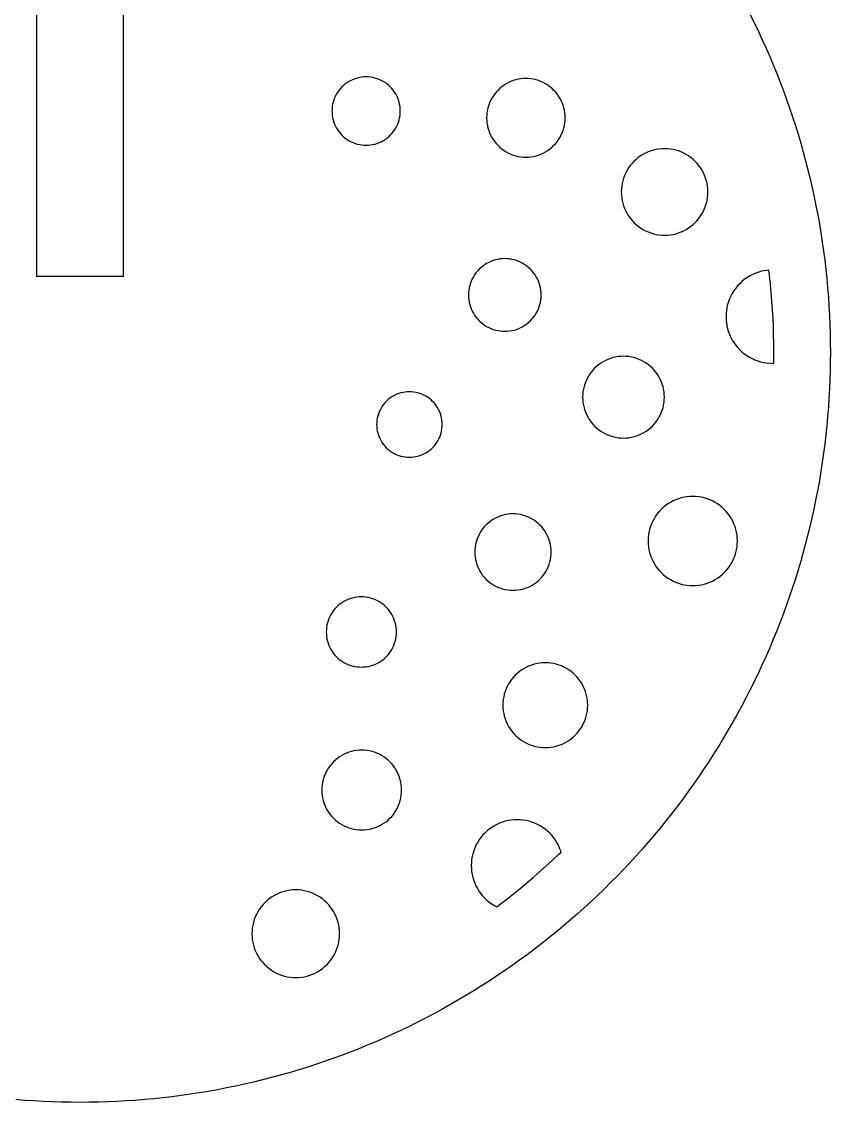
# Model space of a CAD drawing. Header units: millimetres. Extents: x -34 to 108, y -34 to 42.
# Drawn here: x -2.69 to 34.5, y -34.5 to 15.2 of the extents above; entities that cross this region are included whole.
import ezdxf

# ---------------------------------------------------------------- set-up
doc = ezdxf.new("R2010")
doc.units = ezdxf.units.MM
doc.layers.add('CUT', color=1, linetype='Continuous')

msp = doc.modelspace()

# ---------------------------------------------------------------- linework, layer by layer
at = {"layer": 'CUT'}
for points in [[(-2, 41.5), (-2, 3.5), (2, 3.5), (2, 41.5)], [(30.816, 15.512), (31.004, 15.132), (31.188, 14.751), (31.366, 14.367), (31.54, 13.981), (31.709, 13.593), (31.874, 13.203), (32.033, 12.81), (32.188, 12.416), (32.338, 12.02), (32.483, 11.623), (32.623, 11.223), (32.759, 10.822), (32.889, 10.419), (33.014, 10.015), (33.135, 9.609), (33.25, 9.202), (33.361, 8.793), (33.466, 8.383), (33.566, 7.972), (33.662, 7.559), (33.752, 7.145), (33.837, 6.731), (33.917, 6.315), (33.992, 5.898), (34.062, 5.481), (34.127, 5.062), (34.186, 4.643), (34.241, 4.223), (34.29, 3.803), (34.334, 3.382), (34.373, 2.96), (34.407, 2.538), (34.435, 2.116), (34.458, 1.693), (34.477, 1.27), (34.49, 0.847), (34.497, 0.423), (34.5, 0), (34.497, -0.423), (34.49, -0.847), (34.477, -1.27), (34.477, -1.27), (34.458, -1.693), (34.435, -2.116), (34.407, -2.538), (34.373, -2.96), (34.334, -3.382), (34.29, -3.803), (34.241, -4.223), (34.186, -4.643), (34.127, -5.062), (34.062, -5.481), (33.992, -5.898), (33.917, -6.315), (33.837, -6.731), (33.752, -7.145), (33.662, -7.559), (33.566, -7.972), (33.466, -8.383), (33.361, -8.793), (33.25, -9.202), (33.135, -9.609), (33.014, -10.015), (32.889, -10.419), (32.759, -10.822), (32.623, -11.223), (32.483, -11.623), (32.338, -12.02), (32.188, -12.416), (32.033, -12.81), (31.874, -13.203), (31.709, -13.593), (31.54, -13.981), (31.366, -14.367), (31.188, -14.751), (31.004, -15.132), (30.816, -15.512), (30.624, -15.889), (30.426, -16.263), (30.224, -16.635), (30.018, -17.005), (29.807, -17.372), (29.592, -17.737), (29.372, -18.098), (29.147, -18.457), (28.919, -18.814), (28.686, -19.167), (28.448, -19.518), (28.207, -19.865), (27.961, -20.21), (27.711, -20.552), (27.456, -20.89), (27.198, -21.225), (26.935, -21.558), (26.669, -21.887), (26.398, -22.212), (26.124, -22.534), (25.845, -22.853), (25.563, -23.169), (25.277, -23.481), (24.987, -23.789), (24.693, -24.094), (24.395, -24.395), (24.094, -24.693), (23.789, -24.987), (23.481, -25.277), (23.169, -25.563), (22.853, -25.845), (22.534, -26.124), (22.212, -26.398), (21.887, -26.669), (21.558, -26.935), (21.225, -27.198), (20.89, -27.456), (20.552, -27.711), (20.21, -27.961), (19.865, -28.207), (19.518, -28.448), (19.167, -28.686), (18.814, -28.919), (18.457, -29.147), (18.098, -29.372), (17.737, -29.592), (17.372, -29.807), (17.005, -30.018), (16.635, -30.224), (16.263, -30.426), (15.889, -30.624), (15.512, -30.816), (15.132, -31.004), (14.751, -31.188), (14.367, -31.366), (13.981, -31.54), (13.593, -31.709), (13.203, -31.874), (12.81, -32.033), (12.416, -32.188), (12.02, -32.338), (11.623, -32.483), (11.223, -32.623), (10.822, -32.759), (10.419, -32.889), (10.015, -33.014), (9.609, -33.135), (9.202, -33.25), (8.793, -33.361), (8.383, -33.466), (7.972, -33.566), (7.559, -33.662), (7.145, -33.752), (6.731, -33.837), (6.315, -33.917), (5.898, -33.992), (5.481, -34.062), (5.062, -34.127), (4.643, -34.186), (4.223, -34.241), (3.803, -34.29), (3.382, -34.334), (2.96, -34.373), (2.538, -34.407), (2.116, -34.435), (1.693, -34.458), (1.27, -34.477), (0.847, -34.49), (0.423, -34.497), (0, -34.5), (-0.423, -34.497), (-0.847, -34.49), (-1.27, -34.477), (-1.693, -34.458), (-2.116, -34.435), (-2.538, -34.407), (-2.96, -34.373)]]:
    msp.add_lwpolyline(points, dxfattribs=at)
for points in [[(14.641, 10.579), (14.671, 10.678), (14.694, 10.778), (14.711, 10.879), (14.721, 10.982), (14.724, 11.084), (14.721, 11.187), (14.711, 11.29), (14.694, 11.391), (14.671, 11.491), (14.641, 11.59), (14.605, 11.686), (14.562, 11.78), (14.514, 11.871), (14.459, 11.958), (14.399, 12.042), (14.334, 12.121), (14.264, 12.196), (14.189, 12.267), (14.109, 12.332), (14.026, 12.392), (13.938, 12.446), (13.847, 12.495), (13.754, 12.537), (13.657, 12.573), (13.559, 12.603), (13.459, 12.627), (13.357, 12.643), (13.255, 12.653), (13.152, 12.657), (13.049, 12.653), (12.947, 12.643), (12.845, 12.627), (12.745, 12.603), (12.647, 12.573), (12.55, 12.537), (12.457, 12.495), (12.366, 12.446), (12.278, 12.392), (12.195, 12.332), (12.115, 12.267), (12.04, 12.196), (11.97, 12.121), (11.905, 12.042), (11.845, 11.958), (11.79, 11.871), (11.742, 11.78), (11.699, 11.686), (11.663, 11.59), (11.633, 11.491), (11.61, 11.391), (11.593, 11.29), (11.583, 11.187), (11.58, 11.084), (11.583, 10.982), (11.593, 10.879), (11.61, 10.778), (11.633, 10.678), (11.663, 10.579), (11.699, 10.483), (11.742, 10.389), (11.79, 10.298), (11.845, 10.211), (11.905, 10.127), (11.97, 10.048), (12.04, 9.973), (12.115, 9.902), (12.195, 9.837), (12.278, 9.777), (12.366, 9.723), (12.457, 9.674), (12.55, 9.632), (12.647, 9.596), (12.745, 9.566), (12.845, 9.542), (12.947, 9.526), (13.049, 9.516), (13.152, 9.512), (13.255, 9.516), (13.357, 9.526), (13.459, 9.542), (13.559, 9.566), (13.657, 9.596), (13.754, 9.632), (13.847, 9.674), (13.938, 9.723), (14.026, 9.777), (14.109, 9.837), (14.189, 9.902), (14.264, 9.973), (14.334, 10.048), (14.399, 10.127), (14.459, 10.211), (14.514, 10.298), (14.562, 10.389), (14.605, 10.483), (14.641, 10.579)], [(22.166, 10.082), (22.207, 10.193), (22.242, 10.306), (22.268, 10.421), (22.288, 10.537), (22.299, 10.655), (22.303, 10.773), (22.299, 10.891), (22.288, 11.009), (22.268, 11.125), (22.242, 11.24), (22.207, 11.353), (22.166, 11.464), (22.117, 11.571), (22.061, 11.676), (21.999, 11.776), (21.93, 11.872), (21.855, 11.963), (21.774, 12.05), (21.688, 12.13), (21.597, 12.205), (21.501, 12.274), (21.4, 12.337), (21.296, 12.392), (21.189, 12.441), (21.078, 12.483), (20.965, 12.517), (20.85, 12.544), (20.733, 12.563), (20.616, 12.575), (20.498, 12.578), (20.38, 12.575), (20.262, 12.563), (20.145, 12.544), (20.03, 12.517), (19.917, 12.483), (19.807, 12.441), (19.699, 12.392), (19.595, 12.337), (19.495, 12.274), (19.399, 12.205), (19.307, 12.13), (19.221, 12.05), (19.14, 11.963), (19.065, 11.872), (18.996, 11.776), (18.934, 11.676), (18.878, 11.571), (18.83, 11.464), (18.788, 11.353), (18.754, 11.24), (18.727, 11.125), (18.708, 11.009), (18.696, 10.891), (18.692, 10.773), (18.696, 10.655), (18.708, 10.537), (18.727, 10.421), (18.754, 10.306), (18.788, 10.193), (18.83, 10.082), (18.878, 9.974), (18.934, 9.87), (18.996, 9.77), (19.065, 9.674), (19.14, 9.583), (19.221, 9.496), (19.307, 9.416), (19.399, 9.341), (19.495, 9.272), (19.595, 9.209), (19.699, 9.154), (19.807, 9.105), (19.917, 9.063), (20.03, 9.029), (20.145, 9.002), (20.262, 8.983), (20.38, 8.971), (20.498, 8.968), (20.616, 8.971), (20.733, 8.983), (20.85, 9.002), (20.965, 9.029), (21.078, 9.063), (21.189, 9.105), (21.296, 9.154), (21.4, 9.209), (21.501, 9.272), (21.597, 9.341), (21.688, 9.416), (21.774, 9.496), (21.855, 9.583), (21.93, 9.674), (21.999, 9.77), (22.061, 9.87), (22.117, 9.974), (22.166, 10.082)], [(28.714, 6.604), (28.76, 6.726), (28.798, 6.851), (28.828, 6.977), (28.849, 7.106), (28.862, 7.236), (28.866, 7.366), (28.862, 7.496), (28.849, 7.625), (28.828, 7.754), (28.798, 7.881), (28.76, 8.005), (28.714, 8.127), (28.661, 8.246), (28.599, 8.361), (28.531, 8.471), (28.455, 8.577), (28.372, 8.678), (28.283, 8.773), (28.188, 8.862), (28.087, 8.944), (27.982, 9.02), (27.871, 9.089), (27.756, 9.15), (27.638, 9.204), (27.516, 9.25), (27.391, 9.288), (27.264, 9.317), (27.136, 9.338), (27.006, 9.351), (26.876, 9.355), (26.746, 9.351), (26.616, 9.338), (26.488, 9.317), (26.361, 9.288), (26.237, 9.25), (26.115, 9.204), (25.996, 9.15), (25.881, 9.089), (25.771, 9.02), (25.665, 8.944), (25.564, 8.862), (25.469, 8.773), (25.38, 8.678), (25.298, 8.577), (25.222, 8.471), (25.153, 8.361), (25.092, 8.246), (25.038, 8.127), (24.992, 8.005), (24.954, 7.881), (24.925, 7.754), (24.903, 7.625), (24.891, 7.496), (24.886, 7.366), (24.891, 7.236), (24.903, 7.106), (24.925, 6.977), (24.954, 6.851), (24.992, 6.726), (25.038, 6.604), (25.092, 6.486), (25.153, 6.371), (25.222, 6.26), (25.298, 6.154), (25.38, 6.054), (25.469, 5.959), (25.564, 5.87), (25.665, 5.787), (25.771, 5.711), (25.881, 5.642), (25.996, 5.581), (26.115, 5.527), (26.237, 5.481), (26.361, 5.444), (26.488, 5.414), (26.616, 5.393), (26.746, 5.38), (26.876, 5.376), (27.006, 5.38), (27.136, 5.393), (27.264, 5.414), (27.391, 5.444), (27.516, 5.481), (27.638, 5.527), (27.756, 5.581), (27.871, 5.642), (27.982, 5.711), (28.087, 5.787), (28.188, 5.87), (28.283, 5.959), (28.372, 6.054), (28.455, 6.154), (28.531, 6.26), (28.599, 6.371), (28.661, 6.486), (28.714, 6.604)], [(21.111, 2.091), (21.143, 2.195), (21.167, 2.302), (21.185, 2.41), (21.196, 2.518), (21.199, 2.628), (21.196, 2.737), (21.185, 2.846), (21.167, 2.953), (21.143, 3.06), (21.111, 3.165), (21.072, 3.267), (21.027, 3.366), (20.976, 3.463), (20.918, 3.556), (20.854, 3.644), (20.785, 3.729), (20.71, 3.809), (20.63, 3.883), (20.546, 3.953), (20.457, 4.016), (20.364, 4.074), (20.268, 4.126), (20.168, 4.171), (20.066, 4.209), (19.961, 4.241), (19.855, 4.266), (19.747, 4.284), (19.638, 4.294), (19.529, 4.298), (19.42, 4.294), (19.311, 4.284), (19.203, 4.266), (19.097, 4.241), (18.992, 4.209), (18.89, 4.171), (18.79, 4.126), (18.694, 4.074), (18.601, 4.016), (18.512, 3.953), (18.428, 3.883), (18.348, 3.809), (18.273, 3.729), (18.204, 3.644), (18.14, 3.556), (18.083, 3.463), (18.031, 3.366), (17.986, 3.267), (17.947, 3.165), (17.916, 3.06), (17.891, 2.953), (17.873, 2.846), (17.862, 2.737), (17.859, 2.628), (17.862, 2.518), (17.873, 2.41), (17.891, 2.302), (17.916, 2.195), (17.947, 2.091), (17.986, 1.988), (18.031, 1.889), (18.083, 1.792), (18.14, 1.7), (18.204, 1.611), (18.273, 1.526), (18.348, 1.446), (18.428, 1.372), (18.512, 1.302), (18.601, 1.239), (18.694, 1.181), (18.79, 1.13), (18.89, 1.084), (18.992, 1.046), (19.097, 1.014), (19.203, 0.989), (19.311, 0.972), (19.42, 0.961), (19.529, 0.957), (19.638, 0.961), (19.747, 0.972), (19.855, 0.989), (19.961, 1.014), (20.066, 1.046), (20.168, 1.084), (20.268, 1.13), (20.364, 1.181), (20.457, 1.239), (20.546, 1.302), (20.63, 1.372), (20.71, 1.446), (20.785, 1.526), (20.854, 1.611), (20.918, 1.7), (20.976, 1.792), (21.027, 1.889), (21.072, 1.988), (21.111, 2.091)], [(31.292, -0.446), (31.429, -0.477), (31.568, -0.5), (31.708, -0.514), (31.848, -0.519), (31.895, -0.517), (31.898, -0.391), (31.9, 0), (31.898, 0.391), (31.89, 0.783), (31.878, 1.174), (31.862, 1.565), (31.84, 1.956), (31.814, 2.347), (31.782, 2.737), (31.746, 3.127), (31.706, 3.516), (31.676, 3.768), (31.568, 3.757), (31.429, 3.734), (31.292, 3.702), (31.158, 3.662), (31.026, 3.612), (30.898, 3.554), (30.774, 3.488), (30.655, 3.414), (30.541, 3.332), (30.432, 3.243), (30.33, 3.147), (30.234, 3.044), (30.145, 2.936), (30.063, 2.821), (29.989, 2.702), (29.922, 2.578), (29.864, 2.45), (29.815, 2.319), (29.774, 2.184), (29.742, 2.047), (29.719, 1.909), (29.705, 1.769), (29.701, 1.628), (29.705, 1.488), (29.719, 1.348), (29.742, 1.21), (29.774, 1.073), (29.815, 0.938), (29.864, 0.807), (29.922, 0.679), (29.989, 0.555), (30.063, 0.436), (30.145, 0.321), (30.234, 0.213), (30.33, 0.11), (30.432, 0.014), (30.541, -0.075), (30.655, -0.157), (30.774, -0.231), (30.898, -0.297), (31.026, -0.355), (31.158, -0.405), (31.292, -0.446)], [(26.768, -2.675), (26.804, -2.557), (26.832, -2.437), (26.852, -2.316), (26.864, -2.193), (26.868, -2.07), (26.864, -1.947), (26.852, -1.825), (26.832, -1.703), (26.804, -1.583), (26.768, -1.466), (26.725, -1.351), (26.674, -1.238), (26.616, -1.13), (26.551, -1.025), (26.479, -0.925), (26.401, -0.83), (26.317, -0.741), (26.227, -0.656), (26.132, -0.578), (26.032, -0.507), (25.928, -0.442), (25.819, -0.384), (25.707, -0.333), (25.592, -0.29), (25.474, -0.254), (25.354, -0.226), (25.233, -0.206), (25.11, -0.194), (24.987, -0.19), (24.864, -0.194), (24.742, -0.206), (24.621, -0.226), (24.501, -0.254), (24.383, -0.29), (24.268, -0.333), (24.156, -0.384), (24.047, -0.442), (23.943, -0.507), (23.843, -0.578), (23.748, -0.656), (23.658, -0.741), (23.574, -0.83), (23.496, -0.925), (23.424, -1.025), (23.359, -1.13), (23.301, -1.238), (23.25, -1.351), (23.207, -1.466), (23.171, -1.583), (23.143, -1.703), (23.123, -1.825), (23.111, -1.947), (23.107, -2.07), (23.111, -2.193), (23.123, -2.316), (23.143, -2.437), (23.171, -2.557), (23.207, -2.675), (23.25, -2.79), (23.301, -2.902), (23.359, -3.01), (23.424, -3.115), (23.496, -3.215), (23.574, -3.31), (23.658, -3.4), (23.748, -3.484), (23.843, -3.562), (23.943, -3.634), (24.047, -3.699), (24.156, -3.757), (24.268, -3.807), (24.383, -3.851), (24.501, -3.887), (24.621, -3.914), (24.742, -3.935), (24.864, -3.947), (24.987, -3.951), (25.11, -3.947), (25.233, -3.935), (25.354, -3.914), (25.474, -3.887), (25.592, -3.851), (25.707, -3.807), (25.819, -3.757), (25.928, -3.699), (26.032, -3.634), (26.132, -3.562), (26.227, -3.484), (26.317, -3.4), (26.401, -3.31), (26.479, -3.215), (26.551, -3.115), (26.616, -3.01), (26.674, -2.902), (26.725, -2.79), (26.768, -2.675)], [(16.534, -3.905), (16.568, -3.813), (16.597, -3.719), (16.619, -3.623), (16.635, -3.526), (16.645, -3.427), (16.648, -3.329), (16.645, -3.23), (16.635, -3.132), (16.619, -3.035), (16.597, -2.939), (16.568, -2.845), (16.534, -2.753), (16.493, -2.663), (16.446, -2.576), (16.394, -2.492), (16.337, -2.412), (16.275, -2.336), (16.207, -2.264), (16.135, -2.197), (16.059, -2.134), (15.979, -2.077), (15.895, -2.025), (15.808, -1.978), (15.719, -1.938), (15.626, -1.903), (15.532, -1.874), (15.436, -1.852), (15.339, -1.836), (15.241, -1.826), (15.142, -1.823), (15.044, -1.826), (14.946, -1.836), (14.848, -1.852), (14.752, -1.874), (14.658, -1.903), (14.566, -1.938), (14.476, -1.978), (14.389, -2.025), (14.306, -2.077), (14.225, -2.134), (14.149, -2.197), (14.077, -2.264), (14.01, -2.336), (13.947, -2.412), (13.89, -2.492), (13.838, -2.576), (13.792, -2.663), (13.751, -2.753), (13.716, -2.845), (13.688, -2.939), (13.665, -3.035), (13.649, -3.132), (13.64, -3.23), (13.636, -3.329), (13.64, -3.427), (13.649, -3.526), (13.665, -3.623), (13.688, -3.719), (13.716, -3.813), (13.751, -3.905), (13.792, -3.995), (13.838, -4.082), (13.89, -4.166), (13.947, -4.246), (14.01, -4.322), (14.077, -4.394), (14.149, -4.461), (14.225, -4.524), (14.306, -4.581), (14.389, -4.633), (14.476, -4.68), (14.566, -4.72), (14.658, -4.755), (14.752, -4.784), (14.848, -4.806), (14.946, -4.822), (15.044, -4.832), (15.142, -4.835), (15.241, -4.832), (15.339, -4.822), (15.436, -4.806), (15.532, -4.784), (15.626, -4.755), (15.719, -4.72), (15.808, -4.68), (15.895, -4.633), (15.979, -4.581), (16.059, -4.524), (16.135, -4.461), (16.207, -4.394), (16.275, -4.322), (16.337, -4.246), (16.394, -4.166), (16.446, -4.082), (16.493, -3.995), (16.534, -3.905)], [(30.067, -9.471), (30.115, -9.345), (30.154, -9.217), (30.184, -9.086), (30.206, -8.953), (30.219, -8.82), (30.224, -8.685), (30.219, -8.551), (30.206, -8.417), (30.184, -8.285), (30.154, -8.154), (30.115, -8.025), (30.067, -7.9), (30.012, -7.777), (29.949, -7.659), (29.878, -7.545), (29.799, -7.436), (29.714, -7.332), (29.622, -7.234), (29.524, -7.142), (29.42, -7.057), (29.311, -6.978), (29.197, -6.908), (29.079, -6.844), (28.956, -6.789), (28.831, -6.741), (28.702, -6.702), (28.571, -6.672), (28.439, -6.65), (28.305, -6.637), (28.171, -6.633), (28.037, -6.637), (27.903, -6.65), (27.77, -6.672), (27.639, -6.702), (27.511, -6.741), (27.385, -6.789), (27.263, -6.844), (27.144, -6.908), (27.03, -6.978), (26.921, -7.057), (26.817, -7.142), (26.719, -7.234), (26.627, -7.332), (26.542, -7.436), (26.464, -7.545), (26.393, -7.659), (26.33, -7.777), (26.274, -7.9), (26.227, -8.025), (26.188, -8.154), (26.157, -8.285), (26.136, -8.417), (26.122, -8.551), (26.118, -8.685), (26.122, -8.82), (26.136, -8.953), (26.157, -9.086), (26.188, -9.217), (26.227, -9.345), (26.274, -9.471), (26.33, -9.593), (26.393, -9.712), (26.464, -9.826), (26.542, -9.935), (26.627, -10.039), (26.719, -10.137), (26.817, -10.229), (26.921, -10.314), (27.03, -10.392), (27.144, -10.463), (27.263, -10.527), (27.385, -10.582), (27.511, -10.629), (27.639, -10.668), (27.77, -10.699), (27.903, -10.721), (28.037, -10.734), (28.171, -10.738), (28.305, -10.734), (28.439, -10.721), (28.571, -10.699), (28.702, -10.668), (28.831, -10.629), (28.956, -10.582), (29.079, -10.527), (29.197, -10.463), (29.311, -10.392), (29.42, -10.314), (29.524, -10.229), (29.622, -10.137), (29.714, -10.039), (29.799, -9.935), (29.878, -9.826), (29.949, -9.712), (30.012, -9.593), (30.067, -9.471)], [(21.568, -9.761), (21.601, -9.651), (21.628, -9.539), (21.646, -9.426), (21.658, -9.311), (21.661, -9.196), (21.658, -9.081), (21.646, -8.967), (21.628, -8.853), (21.601, -8.741), (21.568, -8.631), (21.528, -8.524), (21.48, -8.419), (21.426, -8.318), (21.365, -8.22), (21.298, -8.126), (21.225, -8.038), (21.147, -7.954), (21.063, -7.875), (20.974, -7.802), (20.88, -7.735), (20.783, -7.674), (20.681, -7.62), (20.577, -7.573), (20.469, -7.532), (20.359, -7.499), (20.247, -7.473), (20.133, -7.454), (20.019, -7.443), (19.904, -7.439), (19.789, -7.443), (19.675, -7.454), (19.561, -7.473), (19.449, -7.499), (19.339, -7.532), (19.232, -7.573), (19.127, -7.62), (19.025, -7.674), (18.928, -7.735), (18.834, -7.802), (18.745, -7.875), (18.661, -7.954), (18.583, -8.038), (18.51, -8.126), (18.443, -8.22), (18.382, -8.318), (18.328, -8.419), (18.281, -8.524), (18.24, -8.631), (18.207, -8.741), (18.181, -8.853), (18.162, -8.967), (18.151, -9.081), (18.147, -9.196), (18.151, -9.311), (18.162, -9.426), (18.181, -9.539), (18.207, -9.651), (18.24, -9.761), (18.281, -9.869), (18.328, -9.973), (18.382, -10.075), (18.443, -10.172), (18.51, -10.266), (18.583, -10.355), (18.661, -10.439), (18.745, -10.517), (18.834, -10.59), (18.928, -10.657), (19.025, -10.718), (19.127, -10.772), (19.232, -10.82), (19.339, -10.86), (19.449, -10.894), (19.561, -10.92), (19.675, -10.938), (19.789, -10.95), (19.904, -10.953), (20.019, -10.95), (20.133, -10.938), (20.247, -10.92), (20.359, -10.894), (20.469, -10.86), (20.577, -10.82), (20.681, -10.772), (20.783, -10.718), (20.88, -10.657), (20.974, -10.59), (21.063, -10.517), (21.147, -10.439), (21.225, -10.355), (21.298, -10.266), (21.365, -10.172), (21.426, -10.075), (21.48, -9.973), (21.528, -9.869), (21.568, -9.761)], [(14.459, -13.387), (14.49, -13.286), (14.514, -13.183), (14.531, -13.079), (14.541, -12.974), (14.545, -12.868), (14.541, -12.763), (14.531, -12.658), (14.514, -12.554), (14.49, -12.451), (14.459, -12.35), (14.422, -12.251), (14.378, -12.155), (14.328, -12.062), (14.273, -11.972), (14.211, -11.886), (14.144, -11.805), (14.072, -11.728), (13.995, -11.656), (13.913, -11.589), (13.828, -11.527), (13.738, -11.471), (13.645, -11.422), (13.549, -11.378), (13.45, -11.341), (13.349, -11.31), (13.246, -11.286), (13.142, -11.269), (13.037, -11.259), (12.931, -11.255), (12.826, -11.259), (12.721, -11.269), (12.617, -11.286), (12.514, -11.31), (12.413, -11.341), (12.314, -11.378), (12.218, -11.422), (12.125, -11.471), (12.035, -11.527), (11.949, -11.589), (11.868, -11.656), (11.791, -11.728), (11.719, -11.805), (11.652, -11.886), (11.59, -11.972), (11.534, -12.062), (11.485, -12.155), (11.441, -12.251), (11.404, -12.35), (11.373, -12.451), (11.349, -12.554), (11.332, -12.658), (11.322, -12.763), (11.318, -12.868), (11.322, -12.974), (11.332, -13.079), (11.349, -13.183), (11.373, -13.286), (11.404, -13.387), (11.441, -13.486), (11.485, -13.582), (11.534, -13.675), (11.59, -13.765), (11.652, -13.851), (11.719, -13.932), (11.791, -14.009), (11.868, -14.081), (11.949, -14.148), (12.035, -14.21), (12.125, -14.266), (12.218, -14.315), (12.314, -14.359), (12.413, -14.396), (12.514, -14.427), (12.617, -14.451), (12.721, -14.468), (12.826, -14.478), (12.931, -14.482), (13.037, -14.478), (13.142, -14.468), (13.246, -14.451), (13.349, -14.427), (13.45, -14.396), (13.549, -14.359), (13.645, -14.315), (13.738, -14.266), (13.828, -14.21), (13.913, -14.148), (13.995, -14.081), (14.072, -14.009), (14.144, -13.932), (14.211, -13.851), (14.273, -13.765), (14.328, -13.675), (14.378, -13.582), (14.422, -13.486), (14.459, -13.387)], [(23.237, -16.861), (23.274, -16.739), (23.303, -16.615), (23.324, -16.489), (23.336, -16.362), (23.34, -16.235), (23.336, -16.107), (23.324, -15.98), (23.303, -15.854), (23.274, -15.73), (23.237, -15.608), (23.192, -15.488), (23.139, -15.372), (23.079, -15.26), (23.012, -15.151), (22.938, -15.047), (22.857, -14.949), (22.769, -14.856), (22.676, -14.768), (22.578, -14.687), (22.474, -14.613), (22.365, -14.546), (22.253, -14.486), (22.137, -14.433), (22.017, -14.388), (21.895, -14.351), (21.771, -14.322), (21.645, -14.301), (21.518, -14.289), (21.39, -14.284), (21.263, -14.289), (21.136, -14.301), (21.01, -14.322), (20.886, -14.351), (20.764, -14.388), (20.644, -14.433), (20.528, -14.486), (20.415, -14.546), (20.307, -14.613), (20.203, -14.687), (20.105, -14.768), (20.011, -14.856), (19.924, -14.949), (19.843, -15.047), (19.769, -15.151), (19.702, -15.26), (19.641, -15.372), (19.589, -15.488), (19.544, -15.608), (19.507, -15.73), (19.478, -15.854), (19.457, -15.98), (19.444, -16.107), (19.44, -16.235), (19.444, -16.362), (19.457, -16.489), (19.478, -16.615), (19.507, -16.739), (19.544, -16.861), (19.589, -16.981), (19.641, -17.097), (19.702, -17.21), (19.769, -17.318), (19.843, -17.422), (19.924, -17.52), (20.011, -17.613), (20.105, -17.701), (20.203, -17.782), (20.307, -17.856), (20.415, -17.923), (20.528, -17.984), (20.644, -18.036), (20.764, -18.081), (20.886, -18.118), (21.01, -18.147), (21.136, -18.168), (21.263, -18.18), (21.39, -18.185), (21.518, -18.18), (21.645, -18.168), (21.771, -18.147), (21.895, -18.118), (22.017, -18.081), (22.137, -18.036), (22.253, -17.984), (22.365, -17.923), (22.474, -17.856), (22.578, -17.782), (22.676, -17.701), (22.769, -17.613), (22.857, -17.52), (22.938, -17.422), (23.012, -17.318), (23.079, -17.21), (23.139, -17.097), (23.192, -16.981), (23.237, -16.861)], [(14.645, -20.84), (14.687, -20.728), (14.722, -20.613), (14.749, -20.496), (14.769, -20.377), (14.781, -20.258), (14.785, -20.138), (14.781, -20.018), (14.769, -19.898), (14.749, -19.78), (14.722, -19.663), (14.687, -19.548), (14.645, -19.435), (14.595, -19.326), (14.539, -19.22), (14.475, -19.118), (14.405, -19.02), (14.329, -18.927), (14.247, -18.839), (14.159, -18.757), (14.066, -18.681), (13.969, -18.611), (13.866, -18.548), (13.761, -18.491), (13.651, -18.441), (13.539, -18.399), (13.424, -18.364), (13.307, -18.337), (13.188, -18.317), (13.068, -18.306), (12.948, -18.302), (12.828, -18.306), (12.709, -18.317), (12.59, -18.337), (12.473, -18.364), (12.358, -18.399), (12.246, -18.441), (12.136, -18.491), (12.03, -18.548), (11.928, -18.611), (11.831, -18.681), (11.738, -18.757), (11.65, -18.839), (11.568, -18.927), (11.492, -19.02), (11.422, -19.118), (11.358, -19.22), (11.302, -19.326), (11.252, -19.435), (11.21, -19.548), (11.175, -19.663), (11.148, -19.78), (11.128, -19.898), (11.116, -20.018), (11.112, -20.138), (11.116, -20.258), (11.128, -20.377), (11.148, -20.496), (11.175, -20.613), (11.21, -20.728), (11.252, -20.84), (11.302, -20.95), (11.358, -21.056), (11.422, -21.158), (11.492, -21.256), (11.568, -21.348), (11.65, -21.436), (11.738, -21.518), (11.831, -21.594), (11.928, -21.664), (12.03, -21.728), (12.136, -21.785), (12.246, -21.834), (12.358, -21.876), (12.473, -21.911), (12.59, -21.939), (12.709, -21.958), (12.828, -21.97), (12.948, -21.974), (13.068, -21.97), (13.188, -21.958), (13.307, -21.939), (13.424, -21.911), (13.539, -21.876), (13.651, -21.834), (13.761, -21.785), (13.866, -21.728), (13.969, -21.664), (14.066, -21.594), (14.159, -21.518), (14.247, -21.436), (14.329, -21.348), (14.405, -21.256), (14.475, -21.158), (14.539, -21.056), (14.595, -20.95), (14.645, -20.84)], [(18.51, -25.005), (18.604, -25.106), (18.705, -25.201), (18.812, -25.288), (18.925, -25.369), (19.042, -25.442), (19.159, -25.505), (19.316, -25.387), (19.626, -25.148), (19.933, -24.905), (20.237, -24.659), (20.538, -24.409), (20.836, -24.155), (21.131, -23.897), (21.423, -23.636), (21.711, -23.372), (21.996, -23.103), (22.116, -22.988), (22.099, -22.933), (22.05, -22.804), (21.993, -22.678), (21.928, -22.556), (21.855, -22.439), (21.774, -22.326), (21.687, -22.219), (21.592, -22.118), (21.491, -22.024), (21.384, -21.936), (21.272, -21.856), (21.155, -21.783), (21.033, -21.717), (20.907, -21.66), (20.777, -21.612), (20.645, -21.572), (20.51, -21.54), (20.374, -21.518), (20.236, -21.504), (20.098, -21.5), (19.96, -21.504), (19.823, -21.518), (19.686, -21.54), (19.551, -21.572), (19.419, -21.612), (19.29, -21.66), (19.164, -21.717), (19.042, -21.783), (18.925, -21.856), (18.812, -21.936), (18.705, -22.024), (18.604, -22.118), (18.51, -22.219), (18.422, -22.326), (18.342, -22.439), (18.269, -22.556), (18.203, -22.678), (18.146, -22.804), (18.098, -22.933), (18.058, -23.065), (18.026, -23.2), (18.004, -23.337), (17.99, -23.474), (17.986, -23.612), (17.99, -23.75), (18.004, -23.888), (18.026, -24.024), (18.058, -24.159), (18.098, -24.291), (18.146, -24.421), (18.203, -24.547), (18.269, -24.669), (18.342, -24.786), (18.422, -24.898), (18.51, -25.005)], [(11.824, -27.392), (11.862, -27.266), (11.892, -27.137), (11.913, -27.007), (11.926, -26.876), (11.93, -26.744), (11.926, -26.612), (11.913, -26.481), (11.892, -26.351), (11.862, -26.223), (11.824, -26.096), (11.777, -25.973), (11.723, -25.853), (11.66, -25.736), (11.591, -25.624), (11.514, -25.517), (11.43, -25.415), (11.34, -25.319), (11.244, -25.229), (11.142, -25.145), (11.035, -25.068), (10.923, -24.999), (10.806, -24.937), (10.686, -24.882), (10.563, -24.836), (10.437, -24.797), (10.308, -24.767), (10.178, -24.746), (10.047, -24.733), (9.915, -24.729), (9.783, -24.733), (9.652, -24.746), (9.522, -24.767), (9.393, -24.797), (9.267, -24.836), (9.144, -24.882), (9.024, -24.937), (8.907, -24.999), (8.795, -25.068), (8.688, -25.145), (8.586, -25.229), (8.49, -25.319), (8.4, -25.415), (8.316, -25.517), (8.239, -25.624), (8.17, -25.736), (8.107, -25.853), (8.053, -25.973), (8.007, -26.096), (7.968, -26.223), (7.938, -26.351), (7.917, -26.481), (7.904, -26.612), (7.9, -26.744), (7.904, -26.876), (7.917, -27.007), (7.938, -27.137), (7.968, -27.266), (8.007, -27.392), (8.053, -27.515), (8.107, -27.636), (8.17, -27.752), (8.239, -27.864), (8.316, -27.971), (8.4, -28.073), (8.49, -28.169), (8.586, -28.259), (8.688, -28.343), (8.795, -28.42), (8.907, -28.49), (9.024, -28.552), (9.144, -28.606), (9.267, -28.653), (9.393, -28.691), (9.522, -28.721), (9.652, -28.742), (9.783, -28.755), (9.915, -28.76), (10.047, -28.755), (10.178, -28.742), (10.308, -28.721), (10.437, -28.691), (10.563, -28.653), (10.686, -28.606), (10.806, -28.552), (10.923, -28.49), (11.035, -28.42), (11.142, -28.343), (11.244, -28.259), (11.34, -28.169), (11.43, -28.073), (11.514, -27.971), (11.591, -27.864), (11.66, -27.752), (11.723, -27.636), (11.777, -27.515), (11.824, -27.392)]]:
    msp.add_lwpolyline(points, close=True, dxfattribs=at)

doc.saveas('drawing.dxf')
